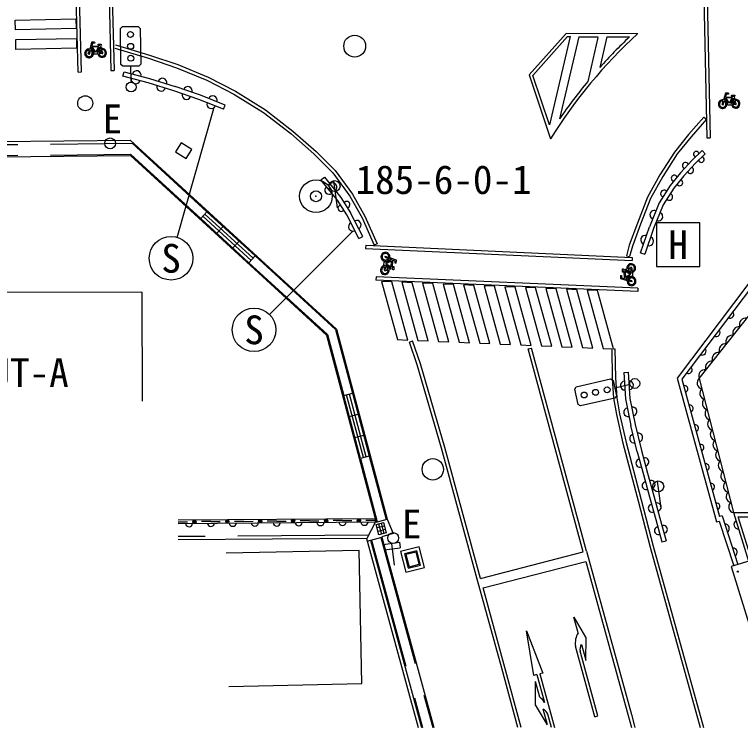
# Model space of a CAD drawing. Units: millimetres, scale not verified. Extents: x 40000 to 680000, y 20000 to 380000.
# Drawn here: x 235670 to 268992, y 258415 to 291120 of the extents above; entities that cross this region are included whole.
import ezdxf
from ezdxf.enums import TextEntityAlignment as Align

# ---------------------------------------------------------------- set-up
doc = ezdxf.new("R2010")
doc.units = ezdxf.units.MM
doc.header["$LTSCALE"] = 1000
doc.header["$PDMODE"] = 32
doc.header["$PDSIZE"] = 500
doc.linetypes.add('DASHED', pattern=[7.5, 6, -1.5])
for name, color, linetype, lineweight in [('M-BGD', 7, 'Continuous', 25), ('M-BGD-EXST', 7, 'Continuous', 25), ('M-BMK-SRVR', 3, 'Continuous', 25), ('M-STR-STRC', 7, 'Continuous', 25)]:
    doc.layers.add(name, color=color, linetype=linetype, lineweight=lineweight)
doc.layers.add('M-BMK-HTXT', color=7, linetype='Continuous')
doc.styles.add('ＭＳ ゴシック', font='')
doc.styles.get('ＭＳ ゴシック').set_extended_font_data('MS Gothic')

msp = doc.modelspace()

# ---------------------------------------------------------------- linework, layer by layer
at = {"layer": 'M-BGD'}
for p, q in [((240643, 288300), (240695, 288493)), ((241811, 287986), (240643, 288300)), ((240695, 288493), (241866, 288179)), ((242989, 287624), (241811, 287986)), ((241866, 288179), (243051, 287814)), ((244130, 287226), (242989, 287624)), ((244199, 287414), (243051, 287814)), ((245342, 286969), (244199, 287414)), ((245269, 286783), (244130, 287226)), ((245269, 286783), (245342, 286969)), ((223181, 285187), (240983, 285362)), ((243321, 285237), (243062, 284821)), ((243814, 284931), (243321, 285237)), ((243555, 284515), (243814, 284931)), ((223189, 284477), (240988, 284652)), ((240988, 284652), (249989, 276413)), ((243062, 284821), (243555, 284515)), ((267238, 284875), (266780, 284445)), ((267375, 284729), (266922, 284304)), ((267238, 284875), (267375, 284729)), ((266780, 284445), (266236, 283857)), ((266922, 284304), (266388, 283726)), ((249736, 283539), (249892, 283664)), ((249892, 283664), (250652, 282719)), ((266232, 283852), (265766, 283278)), ((266388, 283726), (265928, 283161)), ((250489, 282602), (249736, 283539)), ((265766, 283278), (265262, 282488)), ((265928, 283161), (265440, 282397)), ((267095, 274430), (273967, 283100)), ((250922, 281926), (250489, 282602)), ((250652, 282719), (251095, 282025)), ((265262, 282488), (264816, 281381)), ((265440, 282397), (265004, 281311)), ((244502, 282073), (244219, 281763)), ((244408, 281969), (246621, 279943)), ((246716, 280046), (244502, 282073)), ((251475, 280843), (250922, 281926)), ((251653, 280934), (251095, 282025)), ((244219, 281763), (246432, 279736)), ((244313, 281866), (246527, 279840)), ((244957, 281087), (245240, 281397)), ((264410, 280192), (264816, 281381)), ((265004, 281311), (264599, 280128)), ((251475, 280843), (251653, 280934)), ((245694, 280412), (245978, 280722)), ((246432, 279736), (246716, 280046)), ((264410, 280192), (264599, 280128)), ((269492, 278618), (266302, 274392)), ((241515, 278389), (225785, 278332)), ((241515, 278389), (241533, 273389)), ((249989, 276413), (252270, 267836)), ((263636, 274701), (263835, 274714)), ((263636, 274701), (263719, 273486)), ((263835, 274714), (263918, 273513)), ((266302, 274392), (268028, 268086)), ((267095, 274430), (268666, 268270)), ((250778, 273640), (251184, 273748)), ((251545, 270757), (250778, 273640)), ((251681, 270793), (250914, 273676)), ((251816, 270829), (251049, 273712)), ((251184, 273748), (251951, 270865)), ((263719, 273486), (263962, 272271)), ((263918, 273513), (264157, 272314)), ((251034, 272679), (251440, 272787)), ((264252, 271066), (263962, 272271)), ((264157, 272314), (264446, 271113)), ((251290, 271718), (251696, 271826)), ((264253, 271060), (264536, 270027)), ((264446, 271113), (264729, 270080)), ((251951, 270865), (251545, 270757)), ((264536, 270027), (264819, 268994)), ((264729, 270080), (265012, 269047)), ((264819, 268994), (265102, 267961)), ((265012, 269047), (265295, 268014)), ((268666, 268270), (273648, 268328)), ((268666, 268270), (269365, 266040)), ((252229, 267992), (243174, 267923)), ((252233, 267917), (251802, 267914)), ((252234, 267842), (252233, 267977)), ((252270, 267836), (252773, 267970)), ((252773, 267970), (253043, 267308)), ((265102, 267961), (265386, 266928)), ((265295, 268014), (265578, 266980)), ((268146, 268119), (268028, 268086)), ((268146, 268119), (268878, 265891)), ((268885, 268073), (273651, 268128)), ((269509, 266082), (268885, 268073)), ((243175, 267848), (243606, 267851)), ((243175, 267773), (252234, 267842)), ((244684, 267859), (244253, 267856)), ((244684, 267859), (245116, 267863)), ((246194, 267871), (245763, 267868)), ((246194, 267871), (246626, 267874)), ((247704, 267882), (247273, 267879)), ((247704, 267882), (248135, 267886)), ((249214, 267894), (248782, 267891)), ((249214, 267894), (249645, 267897)), ((250724, 267906), (250292, 267902)), ((250724, 267906), (251155, 267909)), ((252234, 267842), (251848, 267089)), ((252273, 267727), (252608, 267813)), ((252395, 267252), (252273, 267727)), ((252649, 267655), (252314, 267569)), ((252384, 267756), (252507, 267281)), ((252496, 267784), (252619, 267310)), ((252608, 267813), (252730, 267338)), ((267888, 267841), (268015, 267875)), ((268015, 267875), (268687, 265832)), ((252689, 267497), (252354, 267410)), ((252730, 267338), (252395, 267252)), ((253043, 267308), (252525, 267165)), ((251848, 267089), (243181, 267023)), ((251825, 267089), (254190, 258415)), ((251860, 266962), (252535, 267146)), ((252004, 267001), (254345, 258415)), ((252535, 267146), (254916, 258415)), ((265386, 266928), (265578, 266980)), ((251492, 266534), (245383, 266409)), ((251617, 260425), (251492, 266534)), ((254100, 266463), (253635, 266344)), ((253635, 266344), (253779, 265782)), ((254244, 265901), (254100, 266463)), ((269532, 266092), (268567, 265795)), ((253779, 265782), (254244, 265901)), ((268567, 265795), (270618, 259123)), ((245509, 260300), (251617, 260425))]:
    msp.add_line(p, q, dxfattribs=at)
at = {"layer": 'M-BGD', "linetype": 'DASHED'}
for p, q in [((229825, 285102), (241072, 285213)), ((241072, 285213), (244502, 282073)), ((229829, 284602), (240997, 284712)), ((240997, 284712), (244219, 281763)), ((251545, 270757), (252319, 267849)), ((251951, 270865), (252725, 267957)), ((251925, 267240), (243180, 267173)), ((252053, 267014), (254397, 258415)), ((252487, 267133), (254864, 258415))]:
    msp.add_line(p, q, dxfattribs=at)
at = {"layer": 'M-BGD'}
for points in [[(240983, 285362), (250453, 276694), (252773, 267970)], [(273097, 283654), (271999, 282187), (269333, 278740), (266083, 274434), (267888, 267841)]]:
    msp.add_lwpolyline(points, dxfattribs=at)
at = {"layer": 'M-BGD', "linetype": 'DASHED'}
for points in [[(246716, 280046), (250408, 276667), (251184, 273748)], [(246432, 279736), (250034, 276440), (250778, 273640)]]:
    msp.add_lwpolyline(points, dxfattribs=at)
at = {"layer": 'M-BGD'}
for centre, radius in [((251285, 289671), 502), ((238915, 287049), 345), ((254870, 270256), 490), ((243930, 267854), 75), ((245439, 267865), 75), ((245439, 267865), 49.5), ((246949, 267877), 75), ((246949, 267877), 49.5), ((248459, 267888), 75), ((248459, 267888), 49.5), ((248459, 267888), 24.5), ((249969, 267900), 75), ((249969, 267900), 49.5), ((249969, 267900), 24.5), ((251478, 267911), 75), ((251478, 267911), 49.5), ((251478, 267911), 24.5), ((243930, 267854), 49.5), ((243930, 267854), 24.5), ((245439, 267865), 24.5), ((246949, 267877), 24.5), ((268866, 265564), 25)]:
    msp.add_circle(centre, radius, dxfattribs=at)
for centre, radius, start, end in [((241278, 288335), 202, 345.3873, 164.5418), ((241227, 288145), 202, 165.3876, 344.5402), ((242457, 287991), 206, 344.4436, 161.3441), ((242401, 287810), 206, 164.4423, 341.3453), ((243625, 287612), 201, 341.1858, 160.3834), ((243560, 287426), 201, 161.1855, 340.385), ((244771, 287187), 204, 339.7908, 157.6944), ((244701, 287008), 204, 159.7927, 337.6925), ((266961, 284716), 127, 7.9333, 258.4995), ((267198, 284463), 127, 187.9338, 78.4975), ((266466, 284189), 143, 23.7501, 250.7139), ((266697, 283976), 143, 203.7521, 70.7136), ((265954, 283610), 137, 23.3847, 258.398), ((250268, 283196), 200, 308.8687, 128.7101), ((266207, 283404), 137, 203.3856, 78.3972), ((250113, 283071), 200, 128.8675, 308.7114), ((265480, 282909), 157, 41.6193, 253.2896), ((265720, 282756), 157, 221.6197, 73.2877), ((250659, 282234), 145, 100.1551, 325.0066), ((250920, 282401), 145, 280.1563, 145.0054), ((265032, 281930), 195, 66.6495, 249.5446), ((265227, 281852), 195, 246.6504, 69.545), ((251374, 281474), 203, 297.8543, 116.319), ((251201, 281385), 203, 117.8541, 296.3206), ((264620, 280781), 209, 73.474, 248.7443), ((264793, 280722), 209, 253.4728, 68.7456), ((268512, 277368), 179, 242.2442, 43.6843), ((269232, 276907), 286, 79.9651, 203.2344), ((267874, 276522), 179, 242.2449, 43.6848), ((268919, 276513), 286, 79.9631, 203.2347), ((268607, 276119), 286, 79.9657, 203.233), ((268295, 275725), 286, 79.9651, 203.2344), ((267236, 275677), 179, 242.2449, 43.6848), ((267982, 275331), 286, 79.9645, 203.2342), ((266598, 274832), 179, 242.2449, 43.6848), ((267670, 274936), 286, 79.9651, 203.2344), ((267357, 274542), 286, 79.9645, 203.2342), ((263678, 274100), 201, 94.1318, 273.7076), ((263876, 274114), 201, 274.1332, 93.7062), ((267276, 274223), 274, 131.2522, 257.3716), ((266420, 273942), 155, 287.2008, 103.4062), ((267396, 273750), 274, 131.2519, 257.3721), ((267517, 273276), 274, 131.2515, 257.3736), ((263845, 272875), 204, 102.337, 280.2508), ((264034, 272913), 204, 282.3376, 100.2515), ((266666, 273044), 155, 287.2009, 103.408), ((267638, 272802), 274, 131.2505, 257.3732), ((266911, 272147), 155, 287.2016, 103.407), ((267759, 272328), 274, 131.2517, 257.3723), ((264296, 271712), 206, 285.2156, 101.8344), ((267880, 271854), 274, 131.2522, 257.3716), ((264113, 271668), 206, 105.2157, 281.8342), ((268001, 271381), 274, 131.2517, 257.3734), ((267157, 271250), 155, 287.2018, 103.4068), ((268122, 270907), 274, 131.2505, 257.3732), ((264375, 270538), 180, 98.8319, 291.8172), ((264607, 270602), 180, 278.8319, 111.8172), ((268243, 270433), 274, 131.2519, 257.3721), ((267402, 270352), 155, 287.1999, 103.4069), ((268363, 269959), 274, 131.2517, 257.3723), ((264658, 269505), 180, 98.8319, 291.8172), ((264890, 269569), 180, 278.8319, 111.8172), ((267648, 269455), 155, 287.2018, 103.4051), ((268484, 269485), 274, 131.252, 257.3729), ((268605, 269012), 274, 131.25, 257.3739), ((264941, 268472), 180, 98.8319, 291.8172), ((265173, 268535), 180, 278.8313, 111.818), ((267893, 268558), 155, 287.2018, 103.4068), ((268726, 268538), 274, 131.2505, 257.3732), ((243678, 267795), 169, 186.8358, 354.0407), ((244685, 267803), 169, 186.8361, 354.0404), ((245691, 267811), 169, 186.8356, 354.0426), ((246698, 267819), 169, 186.8369, 354.0398), ((247704, 267826), 169, 186.8361, 354.0404), ((248711, 267834), 169, 186.8358, 354.0407), ((249718, 267842), 169, 186.8361, 354.0404), ((250724, 267849), 169, 186.8358, 354.0407), ((251731, 267857), 169, 186.8361, 354.0404), ((265224, 267439), 180, 98.8311, 291.8166), ((265456, 267502), 180, 278.8319, 111.8172), ((268280, 267550), 200, 302.7655, 93.6196), ((268891, 267727), 202, 122.28, 272.5365), ((268643, 266444), 200, 302.7655, 93.6196)]:
    msp.add_arc(centre, radius, start, end, dxfattribs=at)
at = {"layer": 'M-BGD-EXST'}
for p, q in [((240622, 290564), (241350, 290573)), ((241350, 290573), (241442, 290484)), ((240532, 290472), (240622, 290564)), ((240554, 288835), (240532, 290472)), ((241442, 290484), (241463, 288847)), ((240646, 288745), (240554, 288835)), ((241373, 288755), (240646, 288745)), ((241019, 288022), (241010, 288750)), ((241463, 288847), (241373, 288755)), ((243130, 280898), (244819, 286803)), ((250496, 282259), (250328, 283498)), ((247372, 277362), (251218, 281196)), ((261453, 274047), (263033, 274405)), ((263033, 274405), (263141, 274337)), ((263141, 274337), (263300, 273634)), ((261386, 273940), (261453, 274047)), ((261545, 273238), (261386, 273940)), ((263923, 274144), (263220, 273986)), ((263300, 273634), (263232, 273527)), ((263232, 273527), (261652, 273169)), ((261652, 273169), (261545, 273238)), ((265351, 268482), (265183, 269721)), ((252597, 266808), (253340, 266909)), ((252597, 266808), (252630, 266560)), ((252630, 266560), (253374, 266661)), ((252968, 266858), (253103, 265868)), ((253340, 266909), (253374, 266661))]:
    msp.add_line(p, q, dxfattribs=at)
msp.add_lwpolyline([(265130, 279562), (267130, 279562), (267130, 281562), (265130, 281562)], close=True, dxfattribs=at)
for centre, radius in [((240991, 290205), 136), ((240998, 289660), 136), ((241005, 289114), 136), ((241022, 287795), 227), ((240058, 285209), 250), ((250362, 283250), 250), ((242855, 279937), 1000), ((246663, 276656), 1000), ((264142, 274194), 225), ((262342, 273787), 135), ((262869, 273906), 135), ((261816, 273668), 135), ((265217, 269473), 250), ((253050, 267103), 250)]:
    msp.add_circle(centre, radius, dxfattribs=at)
at = {"layer": 'M-BMK-SRVR'}
msp.add_circle((249507, 282785), 750, dxfattribs=at)
msp.add_point((249507, 282785), dxfattribs=at)
at = {"layer": 'M-STR-STRC'}
for p, q in [((239638, 306405), (240093, 288550)), ((239788, 306409), (240243, 288554)), ((238588, 288482), (238213, 304018)), ((238738, 288486), (238363, 304022)), ((267117, 301079), (267445, 285465)), ((267267, 301083), (267595, 285468)), ((235702, 290867), (238485, 290923)), ((238485, 290923), (238496, 290473)), ((235713, 290417), (235702, 290867)), ((238496, 290473), (235713, 290417)), ((259295, 288361), (260991, 290257)), ((264273, 290239), (260991, 290257)), ((235724, 289967), (238507, 290023)), ((235735, 289517), (235724, 289967)), ((238507, 290023), (238518, 289573)), ((261175, 290106), (260219, 286055)), ((261578, 290104), (260688, 286331)), ((261058, 290107), (261175, 290106)), ((261578, 290104), (262456, 290099)), ((262447, 290059), (261988, 288055)), ((262860, 290097), (262538, 288694)), ((262860, 290097), (263894, 290091)), ((238518, 289573), (235735, 289517)), ((239210, 289848), (239120, 289538)), ((239197, 289621), (239169, 289524)), ((239197, 289621), (239339, 289399)), ((239347, 289853), (239210, 289848)), ((239248, 289799), (239211, 289672)), ((239213, 289672), (239558, 289684)), ((239349, 289803), (239248, 289799)), ((239530, 289633), (239255, 289623)), ((239397, 289401), (239255, 289623)), ((239347, 289853), (239349, 289803)), ((239406, 289401), (239530, 289633)), ((239465, 289403), (239581, 289620)), ((239502, 289758), (239653, 289763)), ((239504, 289707), (239502, 289758)), ((239504, 289707), (239571, 289710)), ((239571, 289710), (239558, 289684)), ((239582, 289623), (239607, 289543)), ((239630, 289712), (239616, 289686)), ((239616, 289686), (239655, 289559)), ((239655, 289713), (239630, 289712)), ((239653, 289763), (239655, 289713)), ((239057, 289322), (239106, 289489)), ((239057, 289322), (239106, 289308)), ((239106, 289308), (239154, 289475)), ((239313, 289398), (239339, 289399)), ((239317, 289297), (239313, 289398)), ((239468, 289302), (239317, 289297)), ((239406, 289401), (239397, 289401)), ((239465, 289403), (239465, 289378)), ((239465, 289378), (239492, 289379)), ((239467, 289328), (239494, 289329)), ((239467, 289328), (239468, 289302)), ((239641, 289384), (239543, 289381)), ((239694, 289336), (239545, 289330)), ((239655, 289385), (239622, 289494)), ((239641, 289384), (239655, 289385)), ((239707, 289387), (239670, 289510)), ((239694, 289336), (239719, 289337)), ((239717, 289387), (239707, 289387)), ((239719, 289337), (239717, 289387)), ((238588, 288482), (238738, 288486)), ((240093, 288550), (240243, 288554)), ((259295, 288361), (260272, 285419)), ((268300, 287509), (268208, 287204)), ((268284, 287285), (268256, 287190)), ((268284, 287285), (268422, 287064)), ((268337, 287460), (268299, 287335)), ((268435, 287512), (268300, 287509)), ((268301, 287335), (268641, 287344)), ((268437, 287463), (268337, 287460)), ((268613, 287293), (268342, 287286)), ((268480, 287066), (268342, 287286)), ((268435, 287512), (268437, 287463)), ((268489, 287066), (268613, 287293)), ((268547, 287068), (268663, 287280)), ((268587, 287417), (268736, 287421)), ((268588, 287367), (268587, 287417)), ((268588, 287367), (268655, 287369)), ((268655, 287369), (268641, 287344)), ((268665, 287284), (268688, 287204)), ((268712, 287370), (268698, 287345)), ((268698, 287345), (268736, 287219)), ((268738, 287371), (268712, 287370)), ((268736, 287421), (268738, 287371)), ((268144, 286992), (268194, 287156)), ((268144, 286992), (268192, 286977)), ((268192, 286977), (268241, 287142)), ((268397, 287064), (268422, 287064)), ((268400, 286964), (268397, 287064)), ((268549, 286968), (268400, 286964)), ((268489, 287066), (268480, 287066)), ((268547, 287068), (268547, 287043)), ((268547, 287043), (268574, 287043)), ((268548, 286993), (268575, 286994)), ((268548, 286993), (268549, 286968)), ((268720, 287047), (268624, 287045)), ((268772, 286999), (268625, 286995)), ((268734, 287048), (268702, 287156)), ((268720, 287047), (268734, 287048)), ((268786, 287049), (268750, 287171)), ((268772, 286999), (268797, 286999)), ((268796, 287049), (268786, 287049)), ((268797, 286999), (268796, 287049)), ((267317, 286413), (267429, 286313)), ((267445, 285465), (267595, 285468)), ((252316, 280604), (252179, 280543)), ((251790, 280539), (251783, 280389)), ((251783, 280389), (264017, 279829)), ((251790, 280539), (264023, 279979)), ((252679, 280041), (252661, 279993)), ((252661, 279993), (252827, 279932)), ((252679, 280041), (252845, 279979)), ((252970, 279878), (252875, 279914)), ((253199, 279847), (252893, 279961)), ((263759, 280058), (263904, 280019)), ((264023, 279979), (264017, 279829)), ((252629, 279627), (252634, 279780)), ((252654, 279626), (252629, 279627)), ((252634, 279780), (252736, 279777)), ((252654, 279626), (252653, 279599)), ((252705, 279624), (252704, 279597)), ((252731, 279623), (252705, 279624)), ((252731, 279623), (252941, 279490)), ((252733, 279692), (252968, 279819)), ((252733, 279682), (252733, 279692)), ((252733, 279682), (252958, 279540)), ((252970, 279878), (252735, 279751)), ((252736, 279777), (252735, 279751)), ((252958, 279540), (252968, 279819)), ((253021, 279858), (253008, 279509)), ((253147, 279812), (253021, 279859)), ((253143, 279710), (253147, 279812)), ((253194, 279708), (253143, 279710)), ((253194, 279708), (253199, 279847)), ((252645, 279397), (252651, 279548)), ((252645, 279397), (252645, 279371)), ((252645, 279371), (252696, 279369)), ((252696, 279379), (252824, 279408)), ((252696, 279369), (252696, 279379)), ((252698, 279432), (252811, 279458)), ((252699, 279447), (252698, 279432)), ((252699, 279447), (252702, 279546)), ((252944, 279488), (252862, 279469)), ((253005, 279450), (252874, 279420)), ((253030, 279434), (253005, 279450)), ((253033, 279493), (253008, 279509)), ((253029, 279408), (253030, 279434)), ((253080, 279406), (253029, 279408)), ((253035, 279561), (253032, 279493)), ((253035, 279561), (253086, 279559)), ((253086, 279559), (253080, 279406)), ((263573, 279452), (263624, 279453)), ((263578, 279301), (263573, 279452)), ((263628, 279302), (263578, 279301)), ((263624, 279453), (263624, 279427)), ((263624, 279427), (263650, 279414)), ((263626, 279369), (263652, 279355)), ((263628, 279302), (263626, 279369)), ((263650, 279414), (263777, 279451)), ((263661, 279011), (263652, 279355)), ((263703, 279327), (263711, 279053)), ((263933, 279202), (263703, 279327)), ((263712, 279380), (263793, 279403)), ((263931, 279260), (263715, 279378)), ((263950, 279503), (263826, 279466)), ((263951, 279451), (263842, 279418)), ((263931, 279260), (263957, 279261)), ((264000, 279514), (263949, 279513)), ((263949, 279513), (263950, 279503)), ((263952, 279436), (263951, 279451)), ((263952, 279436), (263954, 279339)), ((263957, 279261), (263956, 279288)), ((264000, 279489), (264000, 279514)), ((264000, 279489), (264005, 279340)), ((264007, 279263), (264006, 279289)), ((264007, 279263), (264032, 279263)), ((264032, 279263), (264036, 279112)), ((252267, 279080), (252260, 278930)), ((264273, 278413), (252260, 278930)), ((264279, 278562), (252267, 279080)), ((263481, 279147), (263532, 279148)), ((263481, 279147), (263485, 279009)), ((263485, 279009), (263794, 278917)), ((263532, 279148), (263534, 279047)), ((263534, 279047), (263661, 279009)), ((263933, 279193), (263711, 279053)), ((263712, 278994), (263935, 279134)), ((263712, 278994), (263808, 278965)), ((264024, 278901), (263857, 278951)), ((263933, 279202), (263933, 279193)), ((263936, 279109), (263935, 279134)), ((264036, 279112), (263936, 279109)), ((252509, 278880), (253245, 276206)), ((252981, 278859), (252509, 278880)), ((253717, 276185), (252981, 278859)), ((253453, 278839), (254189, 276165)), ((253925, 278819), (253453, 278839)), ((254661, 276145), (253925, 278819)), ((254397, 278799), (255133, 276125)), ((254869, 278778), (254397, 278799)), ((255605, 276104), (254869, 278778)), ((255813, 278738), (255341, 278758)), ((255341, 278758), (256077, 276084)), ((256549, 276064), (255813, 278738)), ((256285, 278717), (257021, 276044)), ((256757, 278697), (256285, 278717)), ((257493, 276023), (256757, 278697)), ((257229, 278677), (257965, 276003)), ((257701, 278657), (257229, 278677)), ((258438, 275983), (257701, 278657)), ((258173, 278636), (258909, 275962)), ((258645, 278616), (258173, 278636)), ((259382, 275942), (258645, 278616)), ((259589, 278576), (259117, 278596)), ((259117, 278596), (259853, 275922)), ((260326, 275902), (259589, 278576)), ((264009, 278853), (263843, 278903)), ((264009, 278853), (264024, 278901)), ((260061, 278555), (260797, 275881)), ((260534, 278535), (260061, 278555)), ((261270, 275861), (260534, 278535)), ((261005, 278515), (261741, 275841)), ((261478, 278495), (261005, 278515)), ((262214, 275821), (261478, 278495)), ((261949, 278474), (262685, 275800)), ((262422, 278454), (261949, 278474)), ((263158, 275780), (262422, 278454)), ((264279, 278562), (264273, 278413)), ((253245, 276206), (253717, 276185)), ((253794, 276096), (253936, 276145)), ((254189, 276165), (254661, 276145)), ((255133, 276125), (255605, 276104)), ((256077, 276084), (256549, 276064)), ((257021, 276044), (257493, 276023)), ((257965, 276003), (258438, 275983)), ((258909, 275962), (259382, 275942)), ((259853, 275922), (260326, 275902)), ((259248, 275779), (259392, 275818)), ((261775, 266467), (259248, 275779)), ((261920, 266505), (259392, 275818)), ((260797, 275881), (261270, 275861)), ((261741, 275841), (262214, 275821)), ((262685, 275800), (263081, 275783)), ((263081, 275783), (263105, 274443)), ((263158, 275780), (263231, 275777)), ((263231, 275777), (263255, 274450)), ((257054, 265251), (261775, 266467)), ((257174, 264817), (261895, 266033)), ((257054, 265251), (257054, 265252)), ((261538, 262758), (261339, 263478)), ((261339, 263478), (261882, 262563)), ((259511, 260801), (259166, 262850)), ((259166, 262850), (259919, 260913)), ((261886, 262563), (261885, 261489)), ((262312, 258906), (261417, 262144)), ((261687, 262218), (261886, 261499)), ((261657, 261802), (261627, 261911)), ((262447, 258943), (261657, 261802)), ((259647, 260838), (259511, 260801)), ((259647, 260838), (259998, 259564)), ((259919, 260913), (259783, 260876)), ((259783, 260876), (260461, 258415)), ((259786, 259805), (259586, 260529)), ((259589, 259458), (259586, 260529)), ((260135, 258536), (259589, 259458)), ((260135, 258536), (259935, 259261)), ((260315, 258415), (260144, 259032)), ((262312, 258906), (262447, 258943))]:
    msp.add_line(p, q, dxfattribs=at)
for points in [[(260219, 286055), (259465, 288326), (261058, 290107)], [(240268, 289579), (241818, 289114), (243110, 288679), (244495, 288106), (245732, 287469), (247104, 286619), (248355, 285659), (249406, 284735), (250274, 283862), (251059, 282791), (251621, 281798), (252179, 280543)], [(240311, 289723), (241864, 289257), (243162, 288820), (244558, 288242), (245806, 287599), (247189, 286743), (248450, 285775), (249508, 284844), (250388, 283959), (251185, 282873), (251756, 281865), (252316, 280604)], [(267317, 286413), (266606, 285614), (265966, 284812), (265292, 283765), (264728, 282747), (264261, 281549), (263888, 280540), (263759, 280058)], [(267429, 286313), (266721, 285517), (266088, 284725), (265421, 283688), (264864, 282683), (264401, 281496), (264031, 280494), (263904, 280019)], [(256909, 265212), (255274, 271220), (254154, 275051), (253794, 276096)], [(257054, 265252), (255418, 271261), (254297, 275096), (253936, 276145)], [(263105, 274443), (263169, 273516), (263295, 272772), (263598, 271455), (264289, 268817), (264841, 266690), (267136, 258415)], [(263255, 274450), (263318, 273533), (263442, 272801), (263743, 271491), (264434, 268855), (264986, 266729), (267292, 258415)], [(261920, 266505), (263988, 259007), (264150, 258415)], [(261895, 266033), (263844, 258967), (263994, 258415)], [(258769, 258415), (258032, 261128), (256909, 265212)], [(258925, 258415), (258177, 261167), (257174, 264817)]]:
    msp.add_lwpolyline(points, dxfattribs=at)
for points in [[(254487, 265756), (254244, 266706), (253392, 266488), (253635, 265538)], [(254305, 265865), (254136, 266523), (253574, 266380), (253743, 265721)]]:
    msp.add_lwpolyline(points, close=True, dxfattribs=at)
for centre, radius, start, end in [((279947, 273157), 23184, 132.5397, 148.0683), ((279946, 273157), 23333, 133.4698, 138.2517), ((239089, 289339), 202, 80.9832, 195.2344), ((239089, 289339), 202, 195.2333, 304.4459), ((239089, 289339), 151, 83.3966, 177.1095), ((239089, 289339), 151, 177.1067, 304.7409), ((239089, 289339), 151, 304.7416, 64.2103), ((239089, 289339), 202, 304.4461, 66.6228), ((239693, 289361), 202, 115.3508, 174.8879), ((239693, 289361), 200, 189.2464, 295.5043), ((239693, 289361), 151, 118.1716, 172.4744), ((239693, 289361), 151, 191.6594, 324.3693), ((239693, 289361), 200, 295.5021, 100.6473), ((239693, 289361), 151, 324.3686, 98.9752), ((279947, 273157), 23334, 140.3217, 145.6269), ((268175, 287008), 199, 80.407, 194.6542), ((268175, 287008), 199, 194.6546, 303.8661), ((268175, 287008), 149, 82.8195, 176.5296), ((268175, 287008), 149, 176.5306, 304.1611), ((268175, 287008), 149, 304.1622, 63.6326), ((268175, 287008), 199, 303.866, 66.0453), ((268771, 287024), 199, 114.774, 174.3069), ((268772, 287024), 197, 188.6704, 294.9234), ((268772, 287024), 149, 117.5962, 171.888), ((268772, 287024), 149, 191.0842, 323.7868), ((268772, 287024), 197, 294.9251, 100.0676), ((268772, 287024), 149, 323.7899, 98.3955), ((252694, 280008), 204, 101.0162, 210.2278), ((252694, 280008), 204, 210.2256, 332.408), ((252694, 280008), 153, 82.8909, 210.5236), ((252694, 280008), 153, 210.5238, 329.9912), ((252694, 280008), 204, 346.7666, 101.0153), ((252694, 280008), 153, 349.1815, 82.8871), ((252671, 279396), 203, 95.0302, 201.2853), ((252671, 279396), 204, 21.1354, 80.6696), ((263975, 279488), 200, 25.072, 190.2168), ((263975, 279488), 151, 53.9387, 188.544), ((263975, 279488), 151, 281.2309, 53.9392), ((252671, 279396), 203, 201.2847, 6.4293), ((252671, 279396), 153, 97.444, 230.151), ((252671, 279396), 153, 230.1496, 4.7585), ((252671, 279396), 153, 23.9502, 78.2573), ((263975, 279488), 202, 204.9247, 264.4546), ((263975, 279488), 151, 207.7381, 262.0479), ((263975, 279488), 200, 278.8185, 25.0715), ((263993, 278884), 202, 170.5534, 284.8033), ((263993, 278884), 202, 34.0173, 156.1911), ((263993, 278884), 151, 34.311, 153.78), ((263993, 278884), 151, 266.6794, 34.31), ((263993, 278884), 202, 284.8042, 34.0137), ((263993, 278884), 151, 172.967, 266.6779), ((262340, 262281), 933, 149.2853, 188.4805), ((262088, 261980), 467, 149.2853, 188.4805), ((259198, 259071), 940, 31.6419, 51.2924), ((259713, 258847), 470, 23.202, 61.7088)]:
    msp.add_arc(centre, radius, start, end, dxfattribs=at)

# ---------------------------------------------------------------- texts
at = {"layer": 'M-BGD-EXST', "style": 'ＭＳ ゴシック'}
for s, p in [('H', (266130, 280562)), ('S', (242855, 279937)), ('S', (246663, 276656))]:
    msp.add_text(s, height=1320, dxfattribs=at).set_placement(p, align=Align.MIDDLE_CENTER)
at = {"layer": 'M-BMK-HTXT', "style": 'ＭＳ ゴシック'}
for s, p in [('E', (240164, 286333)), ('理容 CUT-A', (233664, 274690)), ('E', (253897, 267754))]:
    msp.add_text(s, height=1320, dxfattribs=at).set_placement(p, align=Align.MIDDLE_CENTER)
at = {"layer": 'M-BMK-SRVR', "style": 'ＭＳ ゴシック'}
msp.add_text('185-6-0-1', height=1320, dxfattribs=at).set_placement((255362, 283547), align=Align.MIDDLE_CENTER)

doc.saveas('drawing.dxf')
